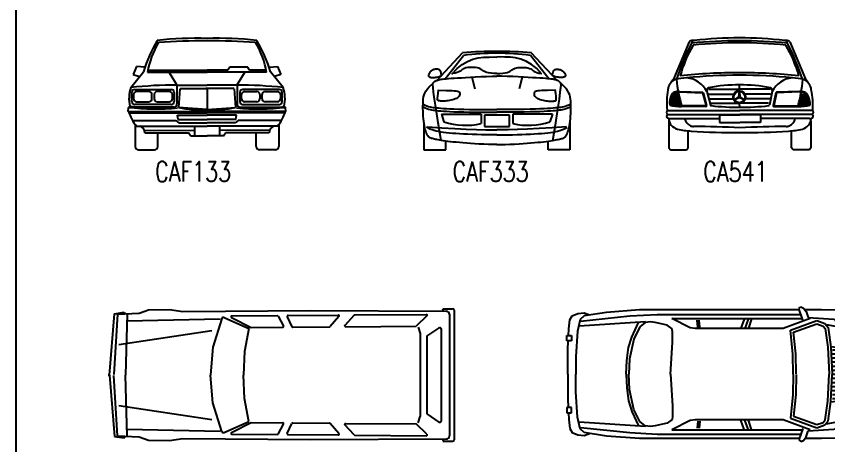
# Model space of a CAD drawing. Extents: x 2 to 154, y 3 to 64.
# Drawn here: x 1.9 to 16.97, y 17.58 to 25.54 of the extents above; entities that cross this region are included whole.
import ezdxf
from ezdxf.enums import TextEntityAlignment as Align

# ---------------------------------------------------------------- set-up
doc = ezdxf.new("R2010")
doc.units = 0
doc.header["$LTSCALE"] = 1000
doc.header["$MEASUREMENT"] = 0
doc.layers.get('0').update_dxf_attribs({"linetype": 'CONTINUOUS'})
doc.styles.add('L', font='ROMANS.SHX', dxfattribs={"height": 250})

# ---------------------------------------------------------------- blocks, each defined once
blk = doc.blocks.new('OG13')
for p, q in [((-0.4921, 1.0664), (-0.6477, 0.6956)), ((0.5024, 1.0664), (0.6581, 0.6956)), ((-0.5877, 0.5701), (-0.3612, 0.562)), ((-0.5875, 0.5761), (-0.361, 0.568)), ((-0.3548, 0.5629), (-0.3199, 0.4349)), ((-0.3179, 0.5744), (-0.2825, 0.4405)), ((-0.3025, 0.5968), (0.0049, 0.5968)), ((-0.0027, 0.5234), (0.0035, 0.5755)), ((0.0035, 0.582), (0.0035, 0.6388)), ((0.0035, 0.5755), (0.0096, 0.5234)), ((0.0035, 0.5755), (0.0035, 0.5198)), ((0.3128, 0.5968), (0.0054, 0.5968)), ((0.3282, 0.5744), (0.3008, 0.4405)), ((0.3651, 0.5629), (0.3382, 0.4349)), ((0.5978, 0.5761), (0.3713, 0.568)), ((0.5981, 0.5701), (0.3715, 0.562)), ((-0.6779, 0.4987), (-0.5894, 0.4987)), ((-0.6726, 0.5156), (-0.5941, 0.5156)), ((-0.666, 0.5327), (-0.5975, 0.5327)), ((-0.6505, 0.5517), (-0.6006, 0.5517)), ((-0.3607, 0.5616), (-0.3258, 0.4336)), ((-0.301, 0.5474), (-0.0522, 0.5474)), ((-0.2935, 0.5009), (-0.0557, 0.5009)), ((-0.0447, 0.492), (-0.0027, 0.5234)), ((0.0035, 0.5198), (-0.0447, 0.492)), ((0.0035, 0.5128), (-0.0447, 0.492)), ((0.0035, 0.5198), (0.0517, 0.492)), ((0.0517, 0.492), (0.0035, 0.5128)), ((0.0096, 0.5234), (0.0517, 0.492)), ((0.3113, 0.5474), (0.0592, 0.5474)), ((0.3038, 0.5009), (0.0626, 0.5009)), ((0.371, 0.5616), (0.3441, 0.4336)), ((0.6882, 0.495), (0.5997, 0.495)), ((0.682, 0.5137), (0.6035, 0.5137)), ((0.6745, 0.5299), (0.606, 0.5299)), ((0.6608, 0.5461), (0.6109, 0.5461)), ((-0.6825, 0.4803), (-0.5853, 0.4803)), ((-0.6819, 0.4482), (-0.5747, 0.4482)), ((-0.6807, 0.4653), (-0.581, 0.4653)), ((-0.6352, 0.4384), (-0.5704, 0.4384)), ((-0.3263, 0.4329), (-0.5687, 0.4329)), ((-0.3263, 0.4269), (-0.5687, 0.4269)), ((-0.283, 0.4589), (-0.0087, 0.4589)), ((0.0075, 0.4185), (0.0035, 0.4577)), ((0.2933, 0.4589), (0.0157, 0.4589)), ((0.3446, 0.4329), (0.587, 0.4329)), ((0.3446, 0.4269), (0.587, 0.4269)), ((0.6932, 0.4426), (0.586, 0.4426)), ((0.692, 0.4588), (0.5923, 0.4588)), ((0.692, 0.4775), (0.5947, 0.4775)), ((-0.7039, 0.3861), (0.0092, 0.3861)), ((-0.7008, 0.3488), (0.0092, 0.3488)), ((-0.1932, 0.3444), (0.0079, 0.3444)), ((-0.1932, 0.3444), (-0.1932, 0.2696)), ((0.7222, 0.3861), (0.0092, 0.3861)), ((0.7191, 0.3488), (0.0092, 0.3488)), ((0.2115, 0.3444), (0.0104, 0.3444)), ((0.2115, 0.3444), (0.2115, 0.2696)), ((-0.693, 0.2832), (-0.693, 0.017)), ((-0.6797, 0.3063), (-0.193, 0.3063)), ((-0.1932, 0.2696), (0.0079, 0.2696)), ((0.2115, 0.2696), (0.0104, 0.2696)), ((0.698, 0.3063), (0.2113, 0.3063)), ((0.7113, 0.2832), (0.7113, 0.017)), ((-0.5025, 0.017), (-0.5025, 0.185)), ((0.5209, 0.017), (0.5209, 0.185)), ((-0.693, 0.017), (-0.6788, -0.0015)), ((-0.5182, -0.0015), (-0.5025, 0.017)), ((0.5365, -0.0015), (0.5209, 0.017)), ((0.7113, 0.017), (0.6971, -0.0015)), ((-0.6788, -0.0015), (-0.5182, -0.0015)), ((0.6971, -0.0015), (0.5365, -0.0015))]:
    blk.add_line(p, q)
for radius in [0.0621, 0.0557]:
    blk.add_circle((0.0035, 0.5198), radius)
for centre, radius, start, end in [((1.5672, -0.0051), 2.2936, 152.55193, 162.17976), ((-0.476, 1.0526), 0.0212, 118.1812, 139.17746), ((-0.454, 1.0116), 0.0677, 81.28729, 118.1812), ((-0.4454, 1.0555), 0.0231, 86.07466, 188.22289), ((0.0052, -3.4045), 4.4817, 90, 96.06322), ((0.0052, -3.4252), 4.4817, 90, 95.87592), ((0.0052, -2.804), 3.9084, 90, 96.59595), ((0.0052, -2.804), 3.9084, 83.40405, 90), ((0.0052, -3.4045), 4.4817, 83.93678, 90), ((0.0052, -3.4252), 4.4817, 84.12408, 90), ((0.4644, 1.0116), 0.0677, 61.8188, 98.71271), ((0.4557, 1.0555), 0.0231, 351.77711, 93.92534), ((-1.5569, -0.0051), 2.2936, 17.82024, 27.44807), ((0.4863, 1.0526), 0.0212, 40.82254, 61.8188), ((0.5867, 0.4177), 1.2087, 149.3988, 165.11292), ((-0.5764, 0.4177), 1.2087, 14.88708, 30.6012), ((0.007, -4.572), 5.3328, 90.0193, 96.33436), ((0.007, -4.5976), 5.3328, 90.0193, 95.66398), ((0.0034, -4.572), 5.3328, 83.66564, 89.9807), ((0.0034, -4.5976), 5.3328, 84.33602, 89.9807), ((-0.5783, 0.579), 0.1268, 114.47353, 174.90812), ((-0.8911, 0.8624), 0.295, 319.06367, 325.58658), ((-0.5006, 0.1404), 0.5691, 91.48292, 103.22308), ((0.7293, 0.8366), 1.3564, 186.05256, 197.57862), ((-0.5381, 0.464), 0.2464, 26.64248, 84.69931), ((0.5484, 0.464), 0.2464, 95.30069, 153.35752), ((0.511, 0.1404), 0.5691, 76.77692, 88.51708), ((-0.7075, 0.7957), 1.3413, 344.30935, 355.63273), ((0.5886, 0.579), 0.1268, 5.09188, 65.52647), ((0.9015, 0.8624), 0.295, 214.41342, 220.93633), ((0.0421, 0.4663), 0.7568, 170.57037, 185.71506), ((-0.6151, 0.5153), 0.0584, 100.07713, 151.48692), ((-0.6151, 0.5153), 0.0523, 100.07713, 151.48692), ((-0.588, 0.3629), 0.2132, 89.8726, 100.07713), ((-0.588, 0.3629), 0.2072, 89.8726, 100.07713), ((-0.3612, 0.5615), 0.00657, 12.45244, 87.96698), ((-0.3009, 0.5826), 0.0188, 168.87672, 205.69668), ((-0.2917, 0.5843), 0.0278, 108.58663, 176.08367), ((-0.028, -0.653), 1.2928, 88.53639, 102.17265), ((0.0383, -0.653), 1.2928, 77.82735, 91.46361), ((0.302, 0.5843), 0.0278, 3.91633, 71.41337), ((0.3113, 0.5826), 0.0188, 334.30332, 11.12328), ((0.3715, 0.5615), 0.00657, 92.03302, 167.54756), ((0.5983, 0.3629), 0.2132, 79.92287, 90.1274), ((0.5983, 0.3629), 0.2072, 79.92287, 90.1274), ((0.6254, 0.5153), 0.0523, 28.51308, 79.92287), ((0.6254, 0.5153), 0.0584, 28.51308, 79.92287), ((-0.0293, 0.4361), 0.76, 356.5884, 11.70151), ((-0.5307, 0.4659), 0.1561, 150.33626, 189.84872), ((-0.5319, 0.4664), 0.1488, 150.2404, 188.68803), ((0.5436, 0.4543), 0.1541, 356.15838, 33.93675), ((0.5426, 0.4542), 0.161, 354.65754, 33.56925), ((-0.5882, 0.7951), 0.3687, 254.85501, 273.02572), ((-0.5882, 0.7951), 0.3627, 255.50228, 273.02572), ((-0.3263, 0.4335), 0.00657, 270, 12.45244), ((-0.276, 0.4418), 0.00657, 191.51788, 270), ((0.0092, 2.8639), 2.4453, 263.30217, 276.69783), ((0.2944, 0.4418), 0.00657, 270, 348.48212), ((0.3446, 0.4335), 0.00657, 167.54756, 270), ((0.6065, 0.7951), 0.3687, 266.97428, 285.14499), ((0.6065, 0.7951), 0.3627, 266.97428, 284.49772), ((-0.6994, 0.3677), 0.0189, 103.74173, 265.86499), ((-0.6961, 0.3301), 0.0193, 103.93156, 215.83566), ((0.7177, 0.3677), 0.0189, 274.13501, 76.25827), ((0.7145, 0.3301), 0.0193, 324.16434, 76.06844), ((-0.692, 0.3331), 0.0244, 215.83566, 254.16227), ((-0.6737, 0.3976), 0.0915, 254.16227, 266.26649), ((-0.5812, 0.3145), 0.1143, 183.26682, 255.8935), ((-0.4392, 0.329), 0.1008, 192.92952, 246.84537), ((0.4575, 0.329), 0.1008, 293.15463, 347.07048), ((0.5996, 0.3145), 0.1143, 284.1065, 356.73318), ((0.692, 0.3976), 0.0915, 273.73351, 285.83773), ((0.7103, 0.3331), 0.0244, 285.83773, 324.16434), ((-0.447, 0.8486), 0.665, 255.8935, 267.81842), ((-0.4337, 0.3419), 0.1149, 246.84537, 262.05508), ((0.0092, 7.2611), 7.0934, 266.10771, 273.89229), ((-0.466, -8.4345), 8.6626, 86.85299, 89.89141), ((0.4843, -8.4345), 8.6626, 90.10859, 93.14701), ((0.452, 0.3419), 0.1149, 277.94492, 293.15463), ((0.4654, 0.8486), 0.665, 272.18158, 284.1065)]:
    blk.add_arc(centre, radius, start, end)
blk = doc.blocks.new('Ca541')
blk.add_blockref('OG13', (-0.0073, -0.022))
blk = doc.blocks.new('C15')
for p, q in [((-0.7211, 0.8044), (-0.7541, 0.7268)), ((-0.6389, 0.7995), (-0.7211, 0.8044)), ((0.589, 0.7995), (0.6711, 0.8044)), ((0.6711, 0.8044), (0.7041, 0.7268)), ((-0.7796, 0.5967), (-0.654, 0.7539)), ((-0.7541, 0.7268), (-0.6916, 0.7068)), ((-0.6134, 0.7495), (-0.025, 0.7495)), ((-0.6095, 0.7704), (-0.025, 0.7704)), ((-0.378, 0.7171), (-0.4036, 0.752)), ((0.1819, 0.7704), (-0.025, 0.7704)), ((0.5634, 0.7495), (-0.025, 0.7495)), ((0.2009, 0.7989), (0.1819, 0.7704)), ((0.3778, 0.7989), (0.2009, 0.7989)), ((0.3281, 0.7171), (0.3536, 0.752)), ((0.3968, 0.7688), (0.3778, 0.7989)), ((0.5595, 0.7688), (0.3968, 0.7688)), ((0.7296, 0.5967), (0.6041, 0.7539)), ((0.7041, 0.7268), (0.6417, 0.7068)), ((-0.3222, 0.624), (-0.378, 0.7171)), ((0.2722, 0.624), (0.3281, 0.7171)), ((-0.7379, 0.5783), (-0.3801, 0.5783)), ((-0.3222, 0.6223), (-0.025, 0.6207)), ((-0.3222, 0.6223), (-0.3222, 0.4348)), ((-0.2921, 0.584), (-0.3066, 0.4007)), ((-0.2919, 0.5875), (-0.0137, 0.5875)), ((0.242, 0.5875), (-0.0362, 0.5875)), ((0.2722, 0.6223), (-0.025, 0.6207)), ((-0.025, 0.5875), (-0.025, 0.3613)), ((0.2421, 0.584), (0.2566, 0.4007)), ((0.2722, 0.6223), (0.2722, 0.4348)), ((0.6879, 0.5783), (0.3301, 0.5783)), ((-0.7676, 0.4583), (-0.7676, 0.5486)), ((-0.7507, 0.5284), (-0.7507, 0.487)), ((-0.5988, 0.5581), (-0.7209, 0.5581)), ((-0.5691, 0.487), (-0.5691, 0.5284)), ((-0.5478, 0.5284), (-0.5478, 0.487)), ((-0.396, 0.5581), (-0.5181, 0.5581)), ((-0.3663, 0.487), (-0.3663, 0.5284)), ((-0.3503, 0.5486), (-0.3503, 0.4583)), ((0.3004, 0.5486), (0.3004, 0.4583)), ((0.3163, 0.487), (0.3163, 0.5284)), ((0.3461, 0.5581), (0.4681, 0.5581)), ((0.4979, 0.5284), (0.4979, 0.487)), ((0.5191, 0.487), (0.5191, 0.5284)), ((0.5489, 0.5581), (0.671, 0.5581)), ((0.7007, 0.5284), (0.7007, 0.487)), ((0.7177, 0.4583), (0.7177, 0.5486)), ((-0.7879, 0.4117), (-0.8007, 0.4012)), ((-0.7568, 0.4047), (-0.7879, 0.4117)), ((-0.3523, 0.4047), (-0.7568, 0.4047)), ((-0.3801, 0.4285), (-0.7379, 0.4285)), ((-0.7209, 0.4572), (-0.5988, 0.4572)), ((-0.5181, 0.4572), (-0.396, 0.4572)), ((0.3024, 0.4047), (0.7069, 0.4047)), ((0.3301, 0.4285), (0.6879, 0.4285)), ((0.4681, 0.4572), (0.3461, 0.4572)), ((0.671, 0.4572), (0.5489, 0.4572)), ((0.7069, 0.4047), (0.7379, 0.4117)), ((0.7379, 0.4117), (0.7508, 0.4012)), ((-0.8057, 0.3613), (-0.8007, 0.4012)), ((-0.8057, 0.3613), (-0.025, 0.3613)), ((-0.7968, 0.3466), (-0.025, 0.3466)), ((-0.3095, 0.2802), (-0.3175, 0.3247)), ((-0.3175, 0.3247), (-0.025, 0.3247)), ((-0.0252, 0.3804), (-0.3066, 0.4007)), ((-0.025, 0.3804), (-0.0252, 0.3804)), ((-0.025, 0.3804), (-0.0247, 0.3804)), ((0.7558, 0.3613), (-0.025, 0.3613)), ((0.7468, 0.3466), (-0.025, 0.3466)), ((0.2676, 0.3247), (-0.025, 0.3247)), ((-0.0247, 0.3804), (0.2566, 0.4007)), ((0.2595, 0.2802), (0.2676, 0.3247)), ((0.7558, 0.3613), (0.7508, 0.4012)), ((-0.7613, 0.2716), (-0.3325, 0.2716)), ((-0.3325, 0.2716), (-0.3048, 0.2475)), ((-0.3095, 0.2802), (-0.025, 0.2802)), ((0.2595, 0.2802), (-0.025, 0.2802)), ((0.2825, 0.2716), (0.2549, 0.2475)), ((0.7113, 0.2716), (0.2825, 0.2716)), ((-0.7353, 0.2287), (-0.7353, 0.0138)), ((-0.7246, 0.2139), (-0.025, 0.2139)), ((-0.6427, 0.1737), (-0.1492, 0.1746)), ((-0.149, 0.2139), (-0.149, 0.1179)), ((0.6746, 0.2139), (-0.025, 0.2139)), ((0.0991, 0.2139), (0.0991, 0.1179)), ((0.5927, 0.1737), (0.0993, 0.1746)), ((0.6853, 0.2287), (0.6853, 0.0138)), ((-0.6392, 0.1494), (-0.208, 0.1494)), ((-0.5123, 0.0138), (-0.5123, 0.1494)), ((-0.1895, 0.1179), (-0.208, 0.1494)), ((-0.1895, 0.1179), (-0.025, 0.1179)), ((0.1395, 0.1179), (-0.025, 0.1179)), ((0.1395, 0.1179), (0.1581, 0.1494)), ((0.5892, 0.1494), (0.1581, 0.1494)), ((0.4624, 0.0138), (0.4624, 0.1494)), ((-0.7036, -0.0178), (-0.544, -0.0178)), ((0.6537, -0.0178), (0.494, -0.0178))]:
    blk.add_line(p, q)
for points in [[(-0.3048, 0.2475), (-0.025, 0.2475)], [(0.2549, 0.2475), (-0.025, 0.2475)]]:
    blk.add_lwpolyline(points)
for centre, radius, start, end in [((0.8159, 0.2932), 1.5404, 149.98861, 162.59776), ((-0.1165, -2.8291), 3.9135, 88.65944, 95.88792), ((0.0064, -7.6695), 8.7285, 90.20573, 93.36541), ((0.0666, -2.8291), 3.9135, 84.11208, 91.34056), ((-0.0563, -7.6695), 8.7285, 86.63459, 89.79427), ((-0.8659, 0.2932), 1.5404, 17.40224, 30.01139), ((0.2606, 0.5977), 0.887, 149.79496, 170.14886), ((-0.3105, 0.5977), 0.887, 9.85114, 30.20504), ((-0.4508, 0.4893), 0.3459, 161.91245, 192.96031), ((-0.3226, -3.462), 4.0843, 89.99474, 96.42427), ((-0.7379, 0.5486), 0.0297, 90, 180), ((-0.3801, 0.5486), 0.0297, 0, 90), ((0.2726, -3.462), 4.0843, 83.57573, 90.00526), ((0.3301, 0.5486), 0.0297, 90, 180), ((0.6879, 0.5486), 0.0297, 0, 90), ((0.4008, 0.4893), 0.3459, 347.03969, 18.08755), ((-0.7209, 0.5284), 0.0297, 90, 180), ((-0.7209, 0.487), 0.0297, 180, 270), ((-0.5988, 0.5284), 0.0297, 0, 90), ((-0.5988, 0.487), 0.0297, 270, 0), ((-0.5181, 0.5284), 0.0297, 90, 180), ((-0.5181, 0.487), 0.0297, 180, 270), ((-0.396, 0.5284), 0.0297, 0, 90), ((-0.396, 0.487), 0.0297, 270, 0), ((0.3461, 0.5284), 0.0297, 90, 180), ((0.3461, 0.487), 0.0297, 180, 270), ((0.4681, 0.5284), 0.0297, 0, 90), ((0.4681, 0.487), 0.0297, 270, 0), ((0.5489, 0.5284), 0.0297, 90, 180), ((0.5489, 0.487), 0.0297, 180, 270), ((0.671, 0.5284), 0.0297, 0, 90), ((0.671, 0.487), 0.0297, 270, 0), ((-0.7379, 0.4583), 0.0297, 180, 270), ((-0.3801, 0.4583), 0.0297, 270, 0), ((-0.3523, 0.4348), 0.0301, 270, 0), ((0.3024, 0.4348), 0.0301, 180, 270), ((0.3301, 0.4583), 0.0297, 180, 270), ((0.6879, 0.4583), 0.0297, 270, 0), ((-0.5299, 2.6661), 2.281, 263.18192, 275.34873), ((-0.5299, 2.6661), 2.281, 263.18192, 275.34873), ((-0.3322, 0.5099), 0.4915, 197.69832, 217.02889), ((-0.025, 1.6902), 1.3199, 257.68091, 270), ((-0.025, 1.6902), 1.3199, 270, 282.31909), ((0.48, 2.6661), 2.281, 264.65127, 276.81808), ((0.2823, 0.5099), 0.4915, 322.97111, 342.30168), ((-0.7021, 0.1521), 0.063, 357.49895, 79.58984), ((0.6522, 0.1521), 0.063, 100.41016, 182.50105), ((-0.7036, 0.0138), 0.0317, 180, 270), ((-0.544, 0.0138), 0.0317, 270, 0), ((0.494, 0.0138), 0.0317, 180, 270), ((0.6537, 0.0138), 0.0317, 270, 0)]:
    blk.add_arc(centre, radius, start, end)
blk = doc.blocks.new('Caf133')
blk.add_blockref('C15', (0.2628, -0.0084))
blk = doc.blocks.new('BORDER')
for p, q in [((1, 1), (0, 1)), ((0, 1), (0, 0)), ((1, 0), (1, 1)), ((0, 0), (1, 0))]:
    blk.add_line(p, q)
blk = doc.blocks.new('C23')
for p, q in [((-0.5765, 0.6487), (-0.3226, 0.92)), ((-0.4948, 0.6637), (-0.3135, 0.8957)), ((0.5299, 0.6637), (0.3486, 0.8957)), ((0.6116, 0.6487), (0.3577, 0.92)), ((-0.2312, 0.6809), (-0.2013, 0.5653)), ((-0.5312, 0.313), (-0.1384, 0.313)), ((-0.5312, 0.313), (-0.5067, 0.2386)), ((-0.1384, 0.313), (-0.1384, 0.2205)), ((0.1735, 0.313), (0.1735, 0.2205)), ((0.5663, 0.313), (0.1735, 0.313)), ((0.5663, 0.313), (0.5418, 0.2386)), ((-0.7045, 0.233), (-0.7045, -0.0377)), ((0.7396, 0.233), (0.7396, -0.0377)), ((-0.4888, -0.0377), (-0.4888, 0.0481)), ((0.5239, -0.0377), (0.5239, 0.0481)), ((-0.7045, -0.0377), (-0.4888, -0.0377)), ((0.7396, -0.0377), (0.5239, -0.0377))]:
    blk.add_line(p, q)
for points in [[(-0.4269, 0.7097), (-0.3771, 0.7645), (-0.3257, 0.806), (-0.2732, 0.8363), (-0.2199, 0.8569), (-0.1665, 0.8698), (-0.1133, 0.8767), (-0.0608, 0.8794), (-0.0094, 0.8798), (0.0176, 0.8795)], [(0.462, 0.7097), (0.4122, 0.7645), (0.3608, 0.806), (0.3083, 0.8363), (0.2551, 0.8569), (0.2016, 0.8698), (0.1484, 0.8767), (0.0959, 0.8794), (0.0446, 0.8798), (0.0176, 0.8795)], [(-0.5295, 0.6966), (-0.5338, 0.7209), (-0.5379, 0.7339), (-0.543, 0.7436), (-0.5488, 0.7505), (-0.5552, 0.7549), (-0.5619, 0.7575), (-0.5689, 0.7587), (-0.5759, 0.759), (-0.5828, 0.7589), (-0.5895, 0.7584), (-0.5961, 0.7576), (-0.6024, 0.7563), (-0.6084, 0.7547), (-0.6142, 0.7527), (-0.6198, 0.7502), (-0.6249, 0.7473), (-0.6298, 0.7441), (-0.6343, 0.7404), (-0.6385, 0.7365), (-0.6423, 0.7323), (-0.6458, 0.728), (-0.6489, 0.7236), (-0.6517, 0.7193), (-0.6541, 0.715), (-0.6562, 0.7108), (-0.6578, 0.7068), (-0.659, 0.703), (-0.6596, 0.6994), (-0.6597, 0.696), (-0.6591, 0.6928), (-0.6578, 0.6899), (-0.6557, 0.6872), (-0.6529, 0.6848), (-0.6492, 0.6827), (-0.6449, 0.6809), (-0.6398, 0.6794), (-0.6341, 0.6781), (-0.6278, 0.6773), (-0.6209, 0.6767), (-0.6135, 0.6765), (-0.6056, 0.6767), (-0.597, 0.6774), (-0.5875, 0.6787), (-0.5771, 0.6808), (-0.5653, 0.6839), (-0.5522, 0.6881), (-0.5295, 0.6966)], [(0.0176, 0.7162), (-0.012, 0.7174), (-0.0407, 0.7198), (-0.0653, 0.7233), (-0.0849, 0.7278), (-0.1002, 0.7331), (-0.1121, 0.739), (-0.1219, 0.7452), (-0.1306, 0.7514), (-0.1393, 0.7575), (-0.1491, 0.7631), (-0.1611, 0.7679), (-0.1761, 0.7719), (-0.1935, 0.7748), (-0.2127, 0.7766), (-0.2326, 0.7772), (-0.2526, 0.7767), (-0.2718, 0.7749), (-0.2894, 0.7718), (-0.3045, 0.7672), (-0.3168, 0.7614), (-0.3272, 0.7545), (-0.3369, 0.7471), (-0.3474, 0.7395), (-0.3598, 0.7322), (-0.3756, 0.7256), (-0.3959, 0.7202), (-0.4222, 0.7163)], [(0.0176, 0.7162), (0.0471, 0.7174), (0.0758, 0.7198), (0.1005, 0.7233), (0.1201, 0.7278), (0.1353, 0.7331), (0.1472, 0.739), (0.157, 0.7452), (0.1657, 0.7514), (0.1744, 0.7575), (0.1842, 0.7631), (0.1962, 0.7679), (0.2112, 0.7719), (0.2287, 0.7748), (0.2478, 0.7766), (0.2677, 0.7772), (0.2877, 0.7767), (0.3069, 0.7749), (0.3245, 0.7718), (0.3396, 0.7672), (0.3519, 0.7614), (0.3623, 0.7545), (0.372, 0.7471), (0.3825, 0.7395), (0.3949, 0.7322), (0.4107, 0.7256), (0.431, 0.7202), (0.4573, 0.7163)], [(0.5647, 0.6966), (0.5689, 0.7209), (0.573, 0.7339), (0.5781, 0.7436), (0.5839, 0.7505), (0.5903, 0.7549), (0.597, 0.7575), (0.604, 0.7587), (0.611, 0.759), (0.6179, 0.7589), (0.6247, 0.7584), (0.6312, 0.7576), (0.6375, 0.7563), (0.6436, 0.7547), (0.6494, 0.7527), (0.6549, 0.7502), (0.6601, 0.7473), (0.6649, 0.7441), (0.6694, 0.7404), (0.6736, 0.7365), (0.6774, 0.7323), (0.6809, 0.728), (0.684, 0.7236), (0.6868, 0.7193), (0.6892, 0.715), (0.6913, 0.7108), (0.6929, 0.7068), (0.6941, 0.703), (0.6947, 0.6994), (0.6948, 0.696), (0.6942, 0.6928), (0.6929, 0.6899), (0.6908, 0.6872), (0.688, 0.6848), (0.6843, 0.6827), (0.68, 0.6809), (0.6749, 0.6794), (0.6692, 0.6781), (0.6629, 0.6773), (0.656, 0.6767), (0.6486, 0.6765), (0.6407, 0.6767), (0.6321, 0.6774), (0.6227, 0.6787), (0.6122, 0.6808), (0.6004, 0.6839), (0.5873, 0.6881), (0.5647, 0.6966)], [(-0.5356, 0.0551), (-0.5637, 0.2294), (-0.5849, 0.365), (-0.5998, 0.464), (-0.6092, 0.5325), (-0.6143, 0.5765), (-0.6161, 0.6017), (-0.6155, 0.6144), (-0.6136, 0.6204), (-0.6113, 0.6248), (-0.6087, 0.6286), (-0.6058, 0.6319), (-0.6026, 0.6348), (-0.5992, 0.6373), (-0.5955, 0.6397), (-0.5916, 0.6418), (-0.5873, 0.644), (-0.5828, 0.6461), (-0.5777, 0.6483), (-0.5718, 0.6504), (-0.5648, 0.6526), (-0.5564, 0.6547), (-0.5463, 0.6568), (-0.5343, 0.6589), (-0.5201, 0.6609), (-0.5034, 0.6629), (-0.4839, 0.6648), (-0.4613, 0.6668), (-0.4353, 0.6687), (-0.4056, 0.6708), (-0.372, 0.6729), (-0.3341, 0.6752), (-0.2917, 0.6776), (-0.2446, 0.6802), (-0.1937, 0.6828), (-0.1401, 0.6853), (-0.0847, 0.6875), (-0.0286, 0.6894), (0.0176, 0.6904)], [(0.5707, 0.0551), (0.5988, 0.2294), (0.62, 0.365), (0.6349, 0.464), (0.6443, 0.5325), (0.6494, 0.5765), (0.6512, 0.6017), (0.6506, 0.6144), (0.6487, 0.6204), (0.6464, 0.6248), (0.6438, 0.6286), (0.6409, 0.6319), (0.6378, 0.6348), (0.6343, 0.6373), (0.6306, 0.6397), (0.6267, 0.6418), (0.6224, 0.644), (0.6179, 0.6461), (0.6128, 0.6483), (0.6069, 0.6504), (0.5999, 0.6526), (0.5915, 0.6547), (0.5814, 0.6568), (0.5694, 0.6589), (0.5552, 0.6609), (0.5385, 0.6629), (0.519, 0.6648), (0.4964, 0.6668), (0.4704, 0.6687), (0.4407, 0.6708), (0.4071, 0.6729), (0.3692, 0.6752), (0.3268, 0.6776), (0.2797, 0.6802), (0.2288, 0.6828), (0.1752, 0.6853), (0.1198, 0.6875), (0.0637, 0.6894), (0.0176, 0.6904)], [(0.2663, 0.6809), (0.2364, 0.5653)], [(0.0176, 0.0133), (-0.0164, 0.0138), (-0.0644, 0.015), (-0.1113, 0.0167), (-0.1569, 0.0187), (-0.2008, 0.0211), (-0.2425, 0.0237), (-0.2818, 0.0265), (-0.3188, 0.0294), (-0.3533, 0.0325), (-0.3855, 0.0357), (-0.4153, 0.0389), (-0.4428, 0.0421), (-0.4681, 0.0453), (-0.4911, 0.0484), (-0.5119, 0.0514), (-0.5307, 0.0543), (-0.5476, 0.0571), (-0.5629, 0.0598), (-0.5766, 0.0624), (-0.589, 0.0649), (-0.6004, 0.0674), (-0.6107, 0.0697), (-0.6203, 0.072), (-0.6291, 0.0744), (-0.6373, 0.0773), (-0.6449, 0.0809), (-0.652, 0.0854), (-0.6587, 0.0912), (-0.6649, 0.0985), (-0.6708, 0.1076), (-0.6764, 0.1186), (-0.6817, 0.1316), (-0.6867, 0.1465), (-0.6914, 0.163), (-0.6957, 0.1813), (-0.6996, 0.201), (-0.703, 0.2223), (-0.7061, 0.2449), (-0.7086, 0.2688), (-0.7107, 0.2935), (-0.7123, 0.3189), (-0.7134, 0.3444), (-0.714, 0.3699), (-0.714, 0.3948), (-0.7134, 0.419), (-0.7123, 0.4419), (-0.7104, 0.4635), (-0.7073, 0.484), (-0.7023, 0.5038), (-0.6949, 0.5233), (-0.6843, 0.5431), (-0.6699, 0.5634), (-0.6511, 0.5848), (-0.6132, 0.6212)], [(0.0176, 0.0133), (0.0515, 0.0138), (0.0995, 0.015), (0.1465, 0.0167), (0.192, 0.0187), (0.2359, 0.0211), (0.2776, 0.0237), (0.317, 0.0265), (0.3539, 0.0294), (0.3884, 0.0325), (0.4206, 0.0357), (0.4504, 0.0389), (0.478, 0.0421), (0.5032, 0.0453), (0.5262, 0.0484), (0.547, 0.0514), (0.5658, 0.0543), (0.5827, 0.0571), (0.598, 0.0598), (0.6117, 0.0624), (0.6242, 0.0649), (0.6355, 0.0674), (0.6458, 0.0697), (0.6554, 0.072), (0.6642, 0.0744), (0.6724, 0.0773), (0.6801, 0.0809), (0.6871, 0.0854), (0.6938, 0.0912), (0.7, 0.0985), (0.7059, 0.1076), (0.7115, 0.1186), (0.7168, 0.1316), (0.7218, 0.1465), (0.7265, 0.163), (0.7308, 0.1813), (0.7347, 0.201), (0.7381, 0.2223), (0.7412, 0.2449), (0.7438, 0.2688), (0.7459, 0.2935), (0.7475, 0.3189), (0.7485, 0.3444), (0.7491, 0.3699), (0.7491, 0.3948), (0.7485, 0.419), (0.7474, 0.4419), (0.7455, 0.4635), (0.7424, 0.484), (0.7374, 0.5038), (0.73, 0.5233), (0.7194, 0.5431), (0.705, 0.5634), (0.6862, 0.5848), (0.6483, 0.6212)], [(-0.5591, 0.5526), (-0.4835, 0.5487), (-0.4522, 0.5476), (-0.4261, 0.5468), (-0.4047, 0.546), (-0.3875, 0.5448), (-0.3741, 0.5426), (-0.3638, 0.5391), (-0.3564, 0.5339), (-0.3516, 0.5272), (-0.3494, 0.5195), (-0.3495, 0.5111), (-0.3521, 0.5023), (-0.3568, 0.4935), (-0.3637, 0.485), (-0.3726, 0.4771), (-0.3834, 0.4702), (-0.3957, 0.4643), (-0.4091, 0.4593), (-0.4234, 0.4551), (-0.438, 0.4517), (-0.4527, 0.4489), (-0.467, 0.4468), (-0.4805, 0.4453), (-0.4929, 0.4442), (-0.5043, 0.4436), (-0.5146, 0.4433), (-0.524, 0.4434), (-0.5325, 0.4437), (-0.5402, 0.4442), (-0.5471, 0.4448), (-0.5534, 0.4455), (-0.5589, 0.4464), (-0.5636, 0.4485), (-0.5671, 0.453), (-0.5692, 0.4611), (-0.5698, 0.4739), (-0.5684, 0.4926), (-0.565, 0.5184), (-0.559, 0.5535)], [(0.5942, 0.5526), (0.5186, 0.5487), (0.4873, 0.5476), (0.4612, 0.5468), (0.4398, 0.546), (0.4226, 0.5448), (0.4092, 0.5426), (0.3989, 0.5391), (0.3915, 0.5339), (0.3867, 0.5272), (0.3845, 0.5195), (0.3847, 0.5111), (0.3872, 0.5023), (0.3919, 0.4935), (0.3988, 0.485), (0.4077, 0.4771), (0.4185, 0.4702), (0.4308, 0.4643), (0.4443, 0.4593), (0.4585, 0.4551), (0.4732, 0.4517), (0.4878, 0.4489), (0.5021, 0.4468), (0.5156, 0.4453), (0.528, 0.4442), (0.5394, 0.4436), (0.5497, 0.4433), (0.5591, 0.4434), (0.5677, 0.4437), (0.5753, 0.4442), (0.5823, 0.4448), (0.5885, 0.4455), (0.594, 0.4464), (0.5987, 0.4485), (0.6022, 0.453), (0.6044, 0.4611), (0.6049, 0.4739), (0.6035, 0.4926), (0.6001, 0.5184), (0.5941, 0.5535)], [(-0.7136, 0.4126), (-0.6935, 0.404), (-0.6751, 0.3969), (-0.6587, 0.3914), (-0.6434, 0.3872), (-0.6287, 0.384), (-0.6138, 0.3816), (-0.598, 0.3795), (-0.5806, 0.3776), (-0.561, 0.3756), (-0.5385, 0.3735), (-0.5125, 0.3714), (-0.4826, 0.3693), (-0.448, 0.3674), (-0.4082, 0.3656), (-0.3627, 0.3641), (-0.3109, 0.3629), (-0.2524, 0.362), (-0.1881, 0.3615), (-0.1192, 0.3614), (-0.0467, 0.3616), (0.0176, 0.362)], [(0.7487, 0.4126), (0.7286, 0.404), (0.7102, 0.3969), (0.6938, 0.3914), (0.6785, 0.3872), (0.6638, 0.384), (0.6489, 0.3816), (0.6331, 0.3795), (0.6157, 0.3776), (0.5961, 0.3756), (0.5736, 0.3735), (0.5476, 0.3714), (0.5177, 0.3693), (0.4831, 0.3674), (0.4433, 0.3656), (0.3978, 0.3641), (0.346, 0.3629), (0.2875, 0.362), (0.2232, 0.3615), (0.1543, 0.3614), (0.0818, 0.3616), (0.0176, 0.362)], [(-0.7136, 0.3856), (-0.6935, 0.377), (-0.6751, 0.37), (-0.6587, 0.3645), (-0.6434, 0.3603), (-0.6287, 0.3571), (-0.6138, 0.3546), (-0.598, 0.3525), (-0.5806, 0.3506), (-0.561, 0.3486), (-0.5385, 0.3465), (-0.5125, 0.3444), (-0.4826, 0.3424), (-0.448, 0.3404), (-0.4082, 0.3387), (-0.3627, 0.3371), (-0.3109, 0.3359), (-0.2524, 0.335), (-0.1881, 0.3345), (-0.1192, 0.3344), (-0.0467, 0.3346), (0.0176, 0.3351)], [(0.7487, 0.3856), (0.7286, 0.377), (0.7102, 0.37), (0.6938, 0.3645), (0.6785, 0.3603), (0.6638, 0.3571), (0.6489, 0.3546), (0.6331, 0.3525), (0.6157, 0.3506), (0.5961, 0.3486), (0.5736, 0.3465), (0.5476, 0.3444), (0.5177, 0.3424), (0.4831, 0.3404), (0.4433, 0.3387), (0.3978, 0.3371), (0.346, 0.3359), (0.2875, 0.335), (0.2232, 0.3345), (0.1543, 0.3344), (0.0818, 0.3346), (0.0176, 0.3351)], [(0.0176, 0.1085), (0.011, 0.1086), (-0.0377, 0.1089), (-0.0867, 0.1095), (-0.1353, 0.1104), (-0.1827, 0.1116), (-0.2285, 0.1131), (-0.272, 0.1148), (-0.3132, 0.1167), (-0.3521, 0.119), (-0.3886, 0.1214), (-0.4229, 0.1241), (-0.4549, 0.127), (-0.4846, 0.1302), (-0.5121, 0.1336), (-0.5374, 0.1372), (-0.5607, 0.1412), (-0.5825, 0.1459), (-0.603, 0.1513), (-0.6225, 0.1578), (-0.6414, 0.1655), (-0.66, 0.1746), (-0.6786, 0.1853)], [(-0.6717, 0.1896), (-0.5284, 0.1798), (-0.4004, 0.1723), (-0.2863, 0.1668), (-0.1845, 0.163), (-0.0935, 0.1606), (-0.0118, 0.1595), (0.0176, 0.1594)], [(0.7068, 0.1896), (0.5635, 0.1798), (0.4356, 0.1723), (0.3214, 0.1668), (0.2196, 0.163), (0.1286, 0.1606), (0.0469, 0.1595), (0.0176, 0.1594)], [(0.0176, 0.1085), (0.0241, 0.1086), (0.0729, 0.1089), (0.1218, 0.1095), (0.1704, 0.1104), (0.2178, 0.1116), (0.2636, 0.1131), (0.3071, 0.1148), (0.3483, 0.1167), (0.3872, 0.119), (0.4237, 0.1214), (0.458, 0.1241), (0.49, 0.127), (0.5197, 0.1302), (0.5472, 0.1336), (0.5725, 0.1372), (0.5959, 0.1412), (0.6176, 0.1459), (0.6381, 0.1513), (0.6577, 0.1578), (0.6766, 0.1655), (0.6951, 0.1746), (0.7137, 0.1853)]]:
    blk.add_lwpolyline(points)
for centre, radius, start, end in [((0.0176, -2.8831), 3.8182, 84.88874, 95.11126), ((0.0176, -1.7628), 2.679, 82.90122, 97.09878), ((-0.2896, 0.8984), 0.6946, 251.78401, 282.56991), ((0.3247, 0.8984), 0.6946, 257.43009, 288.21599)]:
    blk.add_arc(centre, radius, start, end)
at = {"xscale": 0.2478643098533313, "yscale": 0.1124587838765285, "zscale": 0.2478643098533313}
blk.add_blockref('BORDER', (-0.1064, 0.1933), dxfattribs=at)
blk = doc.blocks.new('Caf333')
blk.add_blockref('C23', (-0.3599, 0.0379))
blk = doc.blocks.new('CP07')
at = {"color": 0, "linetype": 'ByBlock'}
for p, q in [((0.498, 0.974), (0.646, 1.028)), ((0.646, 1.028), (0.971, 1.033)), ((0.971, 1.033), (1.183, 1.002)), ((5.263, 1.043), (5.416, 1.044)), ((5.276, 1.007), (5.263, 1.043)), ((0.03, 0.003), (0.111, 0.966)), ((0.157, 0.956), (0.101, 0.013)), ((0.111, 0.966), (0.264, 0.992)), ((0.157, 0.956), (0.498, 0.974)), ((0.264, 0.992), (0.284, 0.966)), ((0.306, 0.965), (0.284, 0.003)), ((1.183, 1.002), (3.187, 1.015)), ((1.832, 0.905), (2.218, 0.732)), ((1.945, 0.906), (2.253, 0.749)), ((1.951, 0.93), (2.668, 0.936)), ((2.679, 0.929), (2.763, 0.772)), ((2.822, 0.919), (2.895, 0.762)), ((2.834, 0.937), (3.623, 0.944)), ((3.187, 1.015), (5.317, 1.007)), ((3.632, 0.923), (3.493, 0.764)), ((3.873, 0.942), (3.725, 0.783)), ((3.882, 0.946), (5.007, 0.955)), ((5.015, 0.933), (4.844, 0.772)), ((5.368, 0.958), (5.368, -0.951)), ((5.441, 1.02), (5.441, -1.013)), ((0.302, 0.852), (1.766, 0.884)), ((1.797, 0.89), (1.653, 0.44)), ((3.735, 0.762), (4.844, 0.772)), ((0.176, 0.484), (1.638, 0.702)), ((2.218, 0.732), (2.149, 0.373)), ((2.253, 0.749), (2.752, 0.753)), ((2.907, 0.755), (3.484, 0.76)), ((4.874, 0.752), (4.906, 0.654)), ((4.906, 0.654), (4.906, -0.647)), ((5.011, 0.612), (5.203, 0.741)), ((5.242, -0.714), (5.242, 0.72)), ((5.011, 0.612), (5.011, -0.606)), ((1.653, 0.44), (1.619, 0.004)), ((2.149, 0.373), (2.136, 0.004)), ((0.03, 0.003), (0.111, -0.96)), ((0.306, -0.959), (0.284, 0.003)), ((1.653, -0.434), (1.619, 0.002)), ((2.149, -0.367), (2.136, 0.003)), ((0.157, -0.95), (0.101, -0.006)), ((2.218, -0.725), (2.149, -0.367)), ((0.176, -0.477), (1.638, -0.696)), ((1.797, -0.884), (1.653, -0.434)), ((5.011, -0.606), (5.203, -0.735)), ((1.832, -0.899), (2.218, -0.725)), ((1.945, -0.899), (2.253, -0.743)), ((2.253, -0.743), (2.752, -0.747)), ((2.822, -0.913), (2.895, -0.756)), ((2.907, -0.748), (3.484, -0.753)), ((3.632, -0.916), (3.493, -0.758)), ((3.735, -0.756), (4.844, -0.765)), ((5.015, -0.927), (4.844, -0.765)), ((4.874, -0.746), (4.906, -0.647)), ((0.302, -0.846), (1.766, -0.877)), ((2.679, -0.923), (2.763, -0.766)), ((3.873, -0.935), (3.725, -0.777)), ((0.111, -0.96), (0.264, -0.985)), ((0.157, -0.95), (0.498, -0.967)), ((0.264, -0.985), (0.284, -0.96)), ((0.498, -0.967), (0.646, -1.022)), ((0.971, -1.027), (1.183, -0.995)), ((1.183, -0.995), (3.187, -1.009)), ((1.951, -0.923), (2.668, -0.929)), ((2.834, -0.931), (3.623, -0.937)), ((3.187, -1.009), (5.317, -1.001)), ((3.882, -0.939), (5.007, -0.949)), ((5.276, -1.001), (5.263, -1.036)), ((0.646, -1.022), (0.971, -1.027)), ((5.263, -1.036), (5.416, -1.037))]:
    blk.add_line(p, q, dxfattribs=at)
for centre, radius, start, end in [((5.416, 1.018), 0.0254, 2.5283, 90.3442), ((1.821, 0.882), 0.0254, 65.7961, 162.2571), ((1.951, 0.917), 0.0127, 90.47, 243.0618), ((2.668, 0.923), 0.0127, 28.0234, 90.47), ((2.834, 0.924), 0.0127, 90.47, 204.8676), ((3.623, 0.931), 0.0127, 318.6635, 90.47), ((3.882, 0.933), 0.0127, 90.47, 137.028), ((5.007, 0.942), 0.0127, 313.2255, 90.47), ((5.317, 0.956), 0.0508, 1.5342, 89.7858), ((2.752, 0.766), 0.0127, 270.4955, 28.0234), ((3.735, 0.775), 0.0127, 137.028, 270.4955), ((2.907, 0.768), 0.0127, 204.8676, 270.4955), ((3.484, 0.772), 0.0127, 270.4955, 318.6635), ((5.217, 0.72), 0.0254, 0, 123.9199), ((0.297, 0.003), 0.0127, 178.7004, 181.2996), ((1.632, 0.003), 0.0127, 175.5855, 184.4145), ((2.149, 0.003), 0.0127, 177.991, 182.009), ((2.752, -0.76), 0.0127, 331.9766, 89.5045), ((2.907, -0.761), 0.0127, 89.5045, 155.1324), ((3.484, -0.766), 0.0127, 41.3365, 89.5045), ((3.735, -0.768), 0.0127, 89.5045, 222.972), ((5.217, -0.714), 0.0254, 236.0801, 360), ((1.821, -0.876), 0.0254, 197.7429, 294.2039), ((1.951, -0.911), 0.0127, 116.9382, 269.53), ((2.668, -0.917), 0.0127, 269.53, 331.9766), ((2.834, -0.918), 0.0127, 155.1324, 269.53), ((3.623, -0.924), 0.0127, 269.53, 41.3365), ((3.882, -0.927), 0.0127, 222.972, 269.53), ((5.007, -0.936), 0.0127, 269.53, 46.7745), ((5.317, -0.95), 0.0508, 270.2142, 358.4658), ((5.416, -1.012), 0.0254, 269.6558, 357.4717)]:
    blk.add_arc(centre, radius, start, end, dxfattribs=at)
for p in [(0.028, 0.011), (0.028, -0.005)]:
    blk.add_point(p, dxfattribs=at)
blk = doc.blocks.new('CP10')
at = {"color": 0, "linetype": 'ByBlock'}
for p, q in [((-7.632, 13.116), (-10.755, 12.866)), ((7.497, 13.116), (-7.632, 13.116)), ((7.457, 13.236), (7.617, 13.384)), ((7.814, 12.144), (7.457, 13.236)), ((7.617, 13.384), (7.889, 13.282)), ((7.889, 13.282), (8.124, 12.949)), ((9.587, 13.116), (8.007, 13.116)), ((15.802, 12.977), (9.587, 13.116)), ((-14.241, 12.162), (-13.999, 12.532)), ((-13.999, 12.532), (-13.483, 12.755)), ((-13.483, 12.755), (-12.877, 12.829)), ((-12.877, 12.532), (-13.241, 12.199)), ((-13.211, 12.051), (-8.542, 12.532)), ((-10.755, 12.866), (-12.877, 12.532)), ((-12.877, 12.829), (-12.362, 12.644)), ((-8.542, 12.532), (-5.965, 12.681)), ((-5.965, 12.681), (7.639, 12.681)), ((8.124, 12.949), (8.321, 12.375)), ((8.321, 12.375), (18.477, 11.755)), ((18.349, 12.431), (15.802, 12.977)), ((16.279, 12.977), (16.072, 12.919)), ((17.833, 12.977), (16.279, 12.977)), ((18.796, 12.792), (17.833, 12.977)), ((18.909, 11.94), (18.349, 12.431)), ((18.424, 12.449), (18.674, 12.616)), ((18.674, 12.616), (18.962, 12.449)), ((19.872, 12.347), (18.796, 12.792)), ((18.962, 12.449), (19.387, 12.125)), ((20.274, 11.348), (19.872, 12.347)), ((-14.332, 11.311), (-14.241, 12.162)), ((-13.241, 12.199), (-13.514, 11.089)), ((-7.056, 11.977), (-13.362, 11.57)), ((-8.36, 10.533), (-7.723, 11.903)), ((-7.087, 11.903), (-7.602, 11.496)), ((-6.602, 11.977), (-7.087, 11.903)), ((-6.147, 11.903), (-6.602, 11.977)), ((-5.025, 11.644), (-6.147, 11.903)), ((-4.54, 11.311), (-5.025, 11.644)), ((-4.578, 12.283), (7.708, 12.283)), ((-2.842, 11.413), (-4.578, 12.283)), ((-2.127, 11.453), (-2.195, 12.117)), ((-1.921, 11.453), (-1.988, 12.117)), ((2.27, 12.24), (1.959, 11.37)), ((2.637, 12.227), (2.327, 11.357)), ((2.978, 12.246), (2.668, 11.376)), ((8.519, 12.283), (5.972, 11.329)), ((6.639, 11.172), (9.14, 12.088)), ((6.94, 10.986), (9.141, 11.792)), ((9.14, 12.088), (9.913, 11.811)), ((9.141, 11.792), (9.746, 11.575)), ((9.746, 11.575), (9.943, 11.334)), ((9.913, 11.811), (10.209, 11.45)), ((10.057, 11.718), (13.695, 11.033)), ((11.209, 11.45), (10.868, 12.227)), ((18.477, 11.755), (18.864, 10.182)), ((19.425, 9.589), (18.909, 11.94)), ((19.387, 12.125), (19.789, 10.867)), ((-14.361, 10.681), (-14.332, 11.311)), ((-13.514, 11.089), (-13.665, 8.682)), ((-7.602, 11.496), (-8.178, 10.348)), ((-4.51, 10.978), (-4.54, 11.311)), ((-4.51, 10.015), (-4.51, 10.978)), ((-2.365, 11.329), (-2.842, 11.413)), ((5.972, 11.329), (-2.365, 11.329)), ((6.889, 8.923), (6.639, 11.172)), ((7.167, 8.94), (6.94, 10.986)), ((9.943, 11.334), (10.181, 9.563)), ((10.209, 11.45), (10.459, 9.589)), ((11.459, 10.145), (11.209, 11.45)), ((13.695, 11.033), (16.954, 10.219)), ((19.789, 10.867), (20.304, 8.497)), ((20.4, 10.57), (20.274, 11.348)), ((-14.514, 10.681), (-14.059, 10.681)), ((-14.514, 10.163), (-14.514, 10.681)), ((-14.059, 10.163), (-14.514, 10.163)), ((-14.423, 9.312), (-14.384, 10.163)), ((-14.059, 10.681), (-14.059, 10.163)), ((-8.663, 9.534), (-8.36, 10.533)), ((-8.178, 10.348), (-8.572, 8.46)), ((-4.692, 7.016), (-4.51, 10.015)), ((11.687, 8.534), (11.459, 10.145)), ((16.954, 10.219), (18.917, 9.673)), ((18.864, 10.182), (18.947, 7.849)), ((19.879, 10.57), (20.637, 10.57)), ((20.774, 10.08), (20.008, 10.08)), ((20.759, 8.368), (20.48, 10.08)), ((20.637, 10.57), (20.88, 10.432)), ((20.903, 10.237), (20.774, 10.08)), ((20.88, 10.432), (20.903, 10.237)), ((-14.423, 7.016), (-14.423, 9.312)), ((-8.845, 8.312), (-8.663, 9.534)), ((10.181, 9.563), (10.317, 7.02)), ((10.459, 9.589), (10.595, 7.035)), ((10.481, 9.645), (18.962, 8.442)), ((10.64, 9.331), (11.574, 9.331)), ((18.917, 9.673), (19.296, 9.747)), ((19.444, 6.931), (18.99, 9.363)), ((19.296, 9.747), (19.364, 9.858)), ((19.758, 7.063), (19.425, 9.589)), ((-13.665, 8.682), (-13.665, 7.016)), ((-8.572, 8.46), (-8.633, 7.016)), ((6.912, 7.035), (6.889, 8.923)), ((7.19, 7.038), (7.167, 8.94)), ((10.64, 8.946), (11.628, 8.946)), ((10.64, 8.56), (11.696, 8.56)), ((11.732, 7.035), (11.687, 8.534)), ((20.304, 8.497), (20.433, 6.998)), ((-8.906, 7.016), (-8.845, 8.312)), ((10.64, 8.174), (11.696, 8.174)), ((10.64, 7.788), (11.696, 7.788)), ((18.947, 7.849), (18.947, 6.989)), ((20.827, 7.016), (20.759, 8.368)), ((-14.423, 7.016), (-14.423, 4.721)), ((-13.665, 5.351), (-13.665, 7.016)), ((-8.906, 7.016), (-8.845, 5.721)), ((-8.572, 5.573), (-8.633, 7.016)), ((-4.692, 7.016), (-4.51, 4.018)), ((6.912, 6.998), (6.889, 5.11)), ((7.19, 6.995), (7.167, 5.093)), ((10.181, 4.47), (10.317, 7.013)), ((10.459, 4.444), (10.595, 6.998)), ((10.64, 7.402), (11.696, 7.402)), ((10.64, 7.016), (11.696, 7.016)), ((11.732, 6.998), (11.687, 5.499)), ((18.918, 4.413), (19.444, 6.931)), ((18.947, 6.184), (18.947, 7.044)), ((19.34, 7.014), (18.99, 7.014)), ((19.057, 7.228), (19.026, 7.058)), ((19.026, 7.058), (19.057, 6.844)), ((19.232, 7.058), (19.057, 7.228)), ((19.057, 6.844), (19.201, 6.931)), ((19.758, 6.97), (19.425, 4.444)), ((20.304, 5.536), (20.433, 7.035)), ((20.827, 7.016), (20.759, 5.665)), ((10.64, 6.631), (11.696, 6.631)), ((10.64, 6.245), (11.696, 6.245)), ((18.864, 3.851), (18.947, 6.184)), ((-8.845, 5.721), (-8.663, 4.499)), ((-8.178, 3.685), (-8.572, 5.573)), ((10.481, 4.388), (18.962, 5.591)), ((10.64, 5.859), (11.696, 5.859)), ((10.64, 5.473), (11.696, 5.473)), ((11.687, 5.499), (11.459, 3.888)), ((19.789, 3.166), (20.304, 5.536)), ((20.759, 5.665), (20.48, 3.953)), ((-14.423, 4.721), (-14.384, 3.87)), ((-13.514, 2.944), (-13.665, 5.351)), ((6.889, 5.11), (6.639, 2.861)), ((7.167, 5.093), (6.94, 3.047)), ((10.64, 5.087), (11.628, 5.087)), ((10.64, 4.702), (11.574, 4.702)), ((-14.059, 3.87), (-14.514, 3.87)), ((-14.514, 3.87), (-14.514, 3.351)), ((-14.059, 3.351), (-14.059, 3.87)), ((-8.663, 4.499), (-8.36, 3.5)), ((-4.51, 4.018), (-4.51, 3.055)), ((9.943, 2.699), (10.181, 4.47)), ((10.209, 2.583), (10.459, 4.444)), ((11.459, 3.888), (11.209, 2.583)), ((16.954, 3.814), (18.917, 4.36)), ((18.477, 2.278), (18.864, 3.851)), ((19.425, 4.444), (18.909, 2.093)), ((18.917, 4.36), (19.296, 4.286)), ((19.296, 4.286), (19.364, 4.175)), ((20.774, 3.953), (20.008, 3.953)), ((20.903, 3.796), (20.774, 3.953)), ((-14.514, 3.351), (-14.059, 3.351)), ((-14.361, 3.351), (-14.332, 2.722)), ((-8.36, 3.5), (-7.723, 2.13)), ((-7.602, 2.537), (-8.178, 3.685)), ((13.695, 3), (16.954, 3.814)), ((19.387, 1.908), (19.789, 3.166)), ((19.879, 3.463), (20.637, 3.463)), ((20.4, 3.463), (20.274, 2.685)), ((20.637, 3.463), (20.88, 3.601)), ((20.88, 3.601), (20.903, 3.796)), ((-14.332, 2.722), (-14.241, 1.871)), ((-13.241, 1.834), (-13.514, 2.944)), ((-7.056, 2.056), (-13.362, 2.463)), ((-7.087, 2.13), (-7.602, 2.537)), ((-5.025, 2.389), (-6.147, 2.13)), ((-4.54, 2.722), (-5.025, 2.389)), ((-2.842, 2.62), (-4.578, 1.75)), ((-4.51, 3.055), (-4.54, 2.722)), ((-2.365, 2.704), (-2.842, 2.62)), ((5.972, 2.704), (-2.365, 2.704)), ((-2.127, 2.58), (-2.195, 1.916)), ((-1.921, 2.58), (-1.988, 1.916)), ((2.27, 1.793), (1.959, 2.663)), ((2.637, 1.806), (2.327, 2.676)), ((2.978, 1.787), (2.668, 2.657)), ((8.519, 1.75), (5.972, 2.704)), ((6.639, 2.861), (9.14, 1.945)), ((6.94, 3.047), (9.141, 2.241)), ((9.141, 2.241), (9.746, 2.458)), ((9.746, 2.458), (9.943, 2.699)), ((9.913, 2.222), (10.209, 2.583)), ((10.057, 2.315), (13.695, 3)), ((11.209, 2.583), (10.868, 1.806)), ((20.274, 2.685), (19.872, 1.686)), ((-14.241, 1.871), (-13.999, 1.5)), ((-12.877, 1.5), (-13.241, 1.834)), ((-13.211, 1.982), (-8.542, 1.5)), ((-6.602, 2.056), (-7.087, 2.13)), ((-6.147, 2.13), (-6.602, 2.056)), ((-4.578, 1.75), (7.708, 1.75)), ((7.814, 1.889), (7.457, 0.797)), ((8.124, 1.084), (8.321, 1.658)), ((8.321, 1.658), (18.477, 2.278)), ((9.14, 1.945), (9.913, 2.222)), ((18.349, 1.602), (15.802, 1.056)), ((18.909, 2.093), (18.349, 1.602)), ((18.424, 1.584), (18.674, 1.417)), ((18.674, 1.417), (18.962, 1.584)), ((19.872, 1.686), (18.796, 1.241)), ((18.962, 1.584), (19.387, 1.908)), ((-13.999, 1.5), (-13.483, 1.278)), ((-13.483, 1.278), (-12.877, 1.204)), ((-10.755, 1.167), (-12.877, 1.5)), ((-12.877, 1.204), (-12.362, 1.389)), ((-7.632, 0.917), (-10.755, 1.167)), ((-8.542, 1.5), (-5.965, 1.352)), ((7.497, 0.917), (-7.632, 0.917)), ((-5.965, 1.352), (7.639, 1.352)), ((7.457, 0.797), (7.617, 0.649)), ((7.889, 0.751), (8.124, 1.084)), ((9.587, 0.917), (8.007, 0.917)), ((15.802, 1.056), (9.587, 0.917)), ((16.279, 1.056), (16.072, 1.114)), ((17.833, 1.056), (16.279, 1.056)), ((18.796, 1.241), (17.833, 1.056)), ((7.617, 0.649), (7.889, 0.751))]:
    blk.add_line(p, q, dxfattribs=at)

msp = doc.modelspace()

# ---------------------------------------------------------------- linework, layer by layer
at = {"color": 1, "linetype": 'ByBlock', "lineweight": -2}
msp.add_lwpolyline([(1.901, 64.4), (49.201, 64.4), (49.201, 2.8), (1.901, 2.8)], close=True, dxfattribs=at)

# ---------------------------------------------------------------- block references
at = {"color": 0, "linetype": 'ByBlock', "lineweight": -2}
for name, p, xscale, yscale, zscale in [('Caf133', (4.992, 23.115), 1.875, 1.875, 1.875), ('Ca541', (15.316, 23.109), 1.875, 1.875, 1.875), ('Caf333', (11.456, 23.065), 1.875, 1.875, 1.875), ('CP07', (3.593, 18.884), 1.18125, 1.18125, 1.18125), ('CP10', (14.954, 17.528), 0.1959375, 0.1959375, 0.1959375)]:
    msp.add_blockref(name, p, dxfattribs=dict(at, xscale=xscale, yscale=yscale, zscale=zscale))

# ---------------------------------------------------------------- texts
at = {"color": 0, "linetype": 'ByBlock', "lineweight": -2, "style": 'L', "width": 0.75}
for s, p in [('CAF133', (5.18, 22.661)), ('CAF333', (10.697, 22.661)), ('CA541', (15.237, 22.661))]:
    msp.add_text(s, height=0.375, dxfattribs=at).set_placement(p, align=Align.MIDDLE)

doc.saveas('drawing.dxf')
